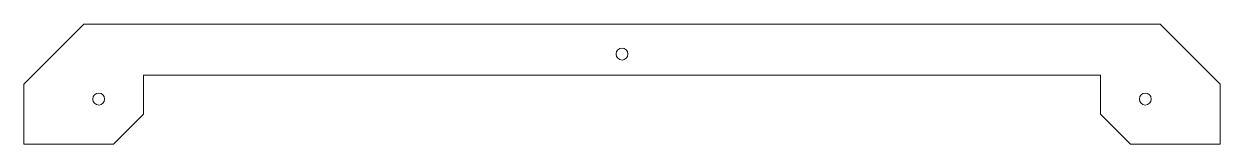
# Model space of a CAD drawing. Header units: millimetres. Extents: x 0 to 400, y 360 to 400.
import ezdxf

# ---------------------------------------------------------------- set-up
doc = ezdxf.new("R2010")
doc.units = ezdxf.units.MM

msp = doc.modelspace()

# ---------------------------------------------------------------- linework, layer by layer
at = {"color": 7, "linetype": 'Continuous', "lineweight": 15}
for p, q in [((0, 380), (20, 400)), ((20, 400), (380, 400)), ((380, 400), (400, 380)), ((0, 360), (0, 380)), ((40, 383), (40, 370)), ((360, 383), (40, 383)), ((360, 370), (360, 383)), ((400, 380), (400, 360)), ((30, 360), (40, 370)), ((360, 370), (370, 360)), ((30, 360), (0, 360)), ((400, 360), (370, 360))]:
    msp.add_line(p, q, dxfattribs=at)
for centre in [(200, 390), (25, 375), (375, 375)]:
    msp.add_circle(centre, 2, dxfattribs=at)

doc.saveas('drawing.dxf')
